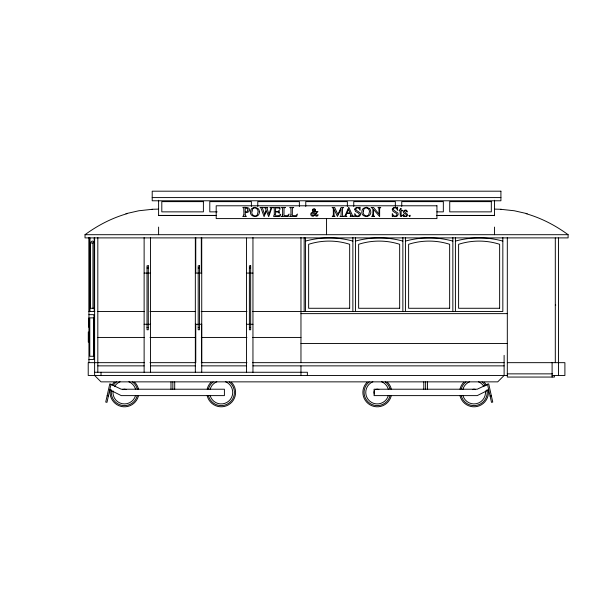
<?xml version="1.0" encoding="UTF-8"?>
<svg xmlns="http://www.w3.org/2000/svg" width="598" height="598" viewBox="0 0 598 598"><rect width="100%" height="100%" fill="white"/><g stroke="black" fill="none" stroke-linecap="round" stroke-linejoin="round"><path stroke-width="0.9" d="M138.444 395.614L138.377 396.145A14.397 14.397 0 0 1 121.11 406.416A14.397 14.397 0 0 1 110.391 389.418M207.237 389.216L207.304 388.693A14.397 14.397 0 0 1 211.034 382.234M391.242 395.614L391.174 396.145A14.397 14.397 0 0 1 370.072 404.883A14.397 14.397 0 0 1 367.09 382.234M460.034 389.216L460.101 388.693A14.397 14.397 0 0 1 463.831 382.234M111.034 384.095L106.982 402.349L105.726 402.073L109.785 383.819L121.274 389.216L224.407 389.216L224.407 395.614L121.274 395.614L109.755 389.859M487.445 384.095L491.504 402.349L492.752 402.073L488.693 383.819L477.211 389.216L374.071 389.216L374.071 395.614L477.211 395.614L488.723 389.859M125.954 213.688L138.848 210.758L152.228 209.315M490.113 396.1L491.362 395.824M151.989 209.285L158.605 209.106M88.938 314.675L93.774 314.668L93.774 315.467A2.833 0.374 -90 0 1 93.923 315.894L93.953 316.073A2.833 0.374 -90 0 1 94.088 317.874L94.088 356.266A2.826 0.374 -90 0 1 93.774 358.665L93.774 359.465L88.938 359.465M152.206 197.587L500.915 197.587M217.186 211.864L209.793 211.864L209.793 201.631L251.384 201.631L251.384 206.445M436.861 211.864L443.335 211.864L443.335 201.631L401.744 201.631L401.744 206.445M158.605 215.43L216.454 215.43L158.605 215.43L158.605 200.27M436.667 215.43L494.516 215.43L436.488 215.459M85.021 234.7L568.1 234.7L568.1 237.892L85.021 237.892L85.021 234.7A227.539 160.899 90 0 1 126.948 213.71M94.551 308.276L90.425 308.276L90.425 243.012L92.959 243.012A59.852 7.931 90 0 1 94.282 241.308M147.018 268.024L148.297 268.024M198.2 268.024L199.485 268.024M249.388 268.024L250.667 268.024M144.125 273.084L147.325 273.084M148.125 273.084L150.524 273.084M195.337 273.084L198.536 273.084M199.336 273.084L201.735 273.084M246.555 273.084L249.755 273.084M250.555 273.084L252.954 273.084M555.303 305.077L555.774 305.077M88.938 311.476L94.828 311.476M97.818 311.476L144.41 311.476M149.934 311.476L195.666 311.476M201.122 311.476L246.922 311.476M252.513 311.476L502.836 311.476L502.836 237.436M300.966 313.629L507.313 313.629M144.125 324.273L147.325 324.273M148.125 324.273L150.524 324.273M195.337 324.273L198.536 324.273M199.336 324.273L201.735 324.273M246.555 324.273L249.755 324.273M250.555 324.273L252.954 324.273M147.018 327.525L148.297 327.525M198.2 327.525L199.485 327.525M249.388 327.525L250.667 327.525M97.818 337.444L144.41 337.444M150.001 337.444L195.666 337.444M201.257 337.444L246.922 337.444M252.513 337.444L300.966 337.444M300.966 343.469L507.313 343.469M144.552 362.665L88.22 362.665L88.22 375.462L507.313 375.462M150.001 362.665L195.77 362.665L195.77 324.273M201.257 362.665L246.922 362.665M252.513 362.665L504.114 362.665M507.313 362.665L564.901 362.665L564.901 375.462L552.104 375.462M97.818 365.864L144.125 365.864M150.524 365.864L195.337 365.864M201.735 365.864L246.555 365.864M252.954 365.864L504.114 365.864M94.619 372.262L307.365 372.262L307.365 375.462M507.313 373.862L552.545 373.862M494.516 209.106L501.131 209.285M500.892 209.315L514.273 210.758L527.167 213.688M107.162 395.614L108.41 395.891M369.444 208.553L366.395 207.214L363.352 208.396A4.433 4.433 0 0 0 361.977 210.877C360.093 218.203 372.405 218.225 370.655 210.93A4.433 4.433 0 0 0 369.497 208.567M460.034 395.614L460.101 396.145A14.397 14.397 0 0 0 477.376 406.416A14.397 14.397 0 0 0 488.088 389.418M391.242 389.216L391.174 388.693A14.397 14.397 0 0 0 387.452 382.234M207.237 395.614L207.304 396.145A14.397 14.397 0 0 0 228.406 404.883A14.397 14.397 0 0 0 231.389 382.234M138.444 389.216L138.377 388.693A14.397 14.397 0 0 0 134.647 382.234M137.248 389.216L137.226 388.999A13.201 13.201 0 0 0 132.509 381.943M558.502 237.922L558.502 375.462M555.303 237.922L555.303 362.665M554.391 375.462L554.391 377.061L507.313 377.061L507.313 237.488M552.104 362.665L552.104 377.061M504.114 355.354L504.114 375.462L497.715 381.86L101.017 381.86L94.619 375.462L94.619 237.473M494.516 200.278L494.516 215.684M494.516 227.083L494.516 234.7M455.407 237.436L455.407 311.476M452.85 237.436L452.85 311.476M427.495 381.883L427.495 389.216M425.641 381.883L425.641 389.216M423.788 381.883L423.788 389.216M405.422 237.436L405.422 311.476M402.865 237.436L402.865 311.476M395.345 206.445L395.345 201.631L353.754 201.631L353.754 206.445M355.436 237.436L355.436 311.476M352.872 237.436L352.872 311.476M347.356 206.445L347.356 201.631L305.765 201.631L305.765 206.445M326.56 218.584L326.56 234.7M305.443 237.892L305.443 311.476M304.165 237.473L304.165 311.476M300.966 237.473L300.966 362.665M300.966 365.864L300.966 375.462M299.366 206.445L299.366 201.631L257.775 201.631L257.775 206.445M252.954 237.585L252.954 372.262M246.555 238.071L246.555 372.262M201.735 237.66L201.735 372.262M201.631 324.273L201.631 362.665M201.309 237.593L201.309 273.084M195.77 237.593L195.77 273.084M195.337 237.593L195.337 372.262M174.698 381.883L174.698 389.216M172.844 381.883L172.844 389.216M170.983 381.883L170.983 389.216M158.605 227.083L158.605 234.7M150.524 237.653L150.524 372.262M144.125 237.653L144.125 372.262M101.017 372.262L101.017 375.462M97.818 237.473L97.818 372.262M94.409 308.276L94.409 243.012A59.852 7.931 -90 0 0 90.425 243.012M94.2 237.892L94.2 311.476M92.959 243.012L92.959 308.276M89.999 237.892L89.999 311.476M89.364 237.892L89.364 311.476M88.938 237.473L88.938 362.665M88.878 317.949L88.878 327.323M88.295 331.95L88.295 342.191M405.422 241.091A89.491 89.491 0 0 1 452.85 241.091M355.436 241.091A89.491 89.491 0 0 1 402.865 241.091M305.443 241.091A89.491 89.491 0 0 1 352.872 241.091M455.407 241.091A89.491 89.491 0 0 1 502.836 241.091M526.173 213.71A227.539 160.899 -90 0 1 568.1 234.7M122.874 389.649A3.199 3.199 0 0 1 126.073 389.649M229.251 381.943A13.201 13.201 0 0 1 228.548 403.396A13.201 13.201 0 0 1 208.455 395.831M208.455 388.999A13.201 13.201 0 0 1 213.172 381.943M225.618 381.778A11.519 11.519 0 0 1 228.802 401.079A11.519 11.519 0 0 1 210.085 395.398M210.085 389.433A11.519 11.519 0 0 1 216.805 381.778M390.023 395.831A13.201 13.201 0 0 1 369.938 403.396A13.201 13.201 0 0 1 369.235 381.943M385.306 381.943A13.201 13.201 0 0 1 390.023 388.999M388.394 395.398A11.519 11.519 0 0 1 369.676 401.079A11.519 11.519 0 0 1 372.86 381.778M381.674 381.778A11.519 11.519 0 0 1 388.394 389.433M374.498 394.015A3.199 3.199 0 0 1 374.498 390.815M375.671 389.649A3.199 3.199 0 0 1 378.87 389.649M112.005 385.217A14.397 14.397 0 0 1 114.293 382.234M135.597 395.398A11.519 11.519 0 0 1 122.224 403.71A11.519 11.519 0 0 1 113.052 390.913M114.495 386.659A11.519 11.519 0 0 1 120.063 381.778M128.876 381.778A11.519 11.519 0 0 1 135.597 389.433M137.226 395.831A13.201 13.201 0 0 1 121.469 405.272A13.201 13.201 0 0 1 111.52 389.836M113.493 385.082A13.201 13.201 0 0 1 116.431 381.943M484.193 382.234A14.397 14.397 0 0 1 486.48 385.217M486.959 389.836A13.201 13.201 0 0 1 477.01 405.272A13.201 13.201 0 0 1 461.26 395.831M461.26 388.999A13.201 13.201 0 0 1 465.969 381.943M482.048 381.943A13.201 13.201 0 0 1 485.441 385.815M485.427 390.913A11.519 11.519 0 0 1 476.255 403.71A11.519 11.519 0 0 1 462.882 395.398M462.882 389.433A11.519 11.519 0 0 1 469.602 381.778M478.415 381.778A11.519 11.519 0 0 1 483.984 386.659M472.413 389.649A3.199 3.199 0 0 1 475.612 389.649M243.939 214.854L243.476 216.117C240.157 216.573 249.351 216.797 245.404 215.915L245.217 212.223C247.236 213.112 250.263 211.617 249.396 209.158C249.486 206.572 239.649 207.259 243.76 207.962L243.939 214.854M252.064 210.967C250.226 215.482 257.379 218.576 257.753 213.067C259.756 208.388 252.311 205.264 252.064 210.967M363.464 210.967C361.626 215.482 368.779 218.576 369.153 213.067C371.156 208.388 363.711 205.264 363.464 210.967M282.645 214.846L282.503 215.833L281.344 216.454L288.333 216.454L289.111 214.002L287.429 215.729L283.99 215.527L284.028 208.156L285.433 207.424L281.344 207.424L282.592 208.328L282.645 214.846M290.972 214.846L290.837 215.833L289.679 216.454L296.668 216.454L297.445 214.002L295.763 215.729L292.325 215.527L292.362 208.156L293.768 207.424L289.679 207.424L290.927 208.328L290.972 214.846M333.348 214.891L332.877 216.125C329.834 216.551 337.773 216.715 334.11 215.93L333.931 208.851L337.421 216.454L341.129 208.851L341.092 215.512L340.658 216.125C337.384 216.566 346.489 216.782 342.594 215.93L342.445 208.358L343.686 207.424L341.129 207.424L337.9 214.488L334.626 207.424L332.069 207.424L333.31 208.478L333.348 214.891M372.86 214.891L372.39 216.125C369.347 216.551 377.286 216.715 373.623 215.93L373.444 209.33L379.64 216.603L379.64 208.986L380.111 207.753C383.154 207.327 375.215 207.162 378.87 207.947L379.057 214.196L373.533 207.424L371.081 207.424L372.86 208.605L372.86 214.891M259.338 211.886C259.771 218.704 248.716 217.463 250.577 210.877A4.433 4.433 0 0 1 251.952 208.396L254.995 207.214L258.044 208.553A4.433 4.433 0 0 1 259.3 210.93L259.338 211.886M274.31 214.861C271.425 218.292 276.822 215.415 279.976 216.454L280.754 214.189L278.519 215.938L275.82 215.885L275.588 214.951L275.588 211.969L278.414 212.103L279.236 213.314L279.236 210.175L278.272 211.408L275.588 211.483L275.588 207.917L279.004 208.014L279.976 209.397L279.976 207.424L273.017 207.424L274.265 208.306L274.31 214.861M312.35 210.13L312.747 212.096C308.284 213.389 312.051 218.502 314.772 215.243L316.192 216.222L317.643 215.923L318.076 214.675L317.097 215.467L315.505 214.465L317.927 211.483L315.699 211.483L316.125 212.694L315.258 214.159L313.853 211.969C316.2 211.655 315.938 207.962 313.442 208.881A1.682 1.682 0 0 0 312.35 210.13M354.726 209.128L355.466 211.318L358.83 213.404L359.488 214.66L358.441 216.02L357.006 216.057L355.855 215.467L354.764 213.561L354.764 216.663L355.414 216.147L357.432 216.655L359.465 216.222L360.624 214.645L360.459 213.135L356.386 210.294L355.735 209.136L356.7 207.865L357.94 207.835L359.017 208.425L360.078 210.339L360.078 207.214L359.368 207.738L356.266 207.409L354.726 209.128M392.243 209.128L392.991 211.318L396.347 213.404L397.012 214.66L395.966 216.02L394.523 216.057L393.379 215.467L392.281 213.561L392.281 216.663L392.938 216.147L394.957 216.655L396.99 216.222L398.148 214.645L397.976 213.135L393.903 210.294L393.252 209.136L394.224 207.865L395.465 207.835L396.534 208.425L397.595 210.339L397.595 207.214L396.893 207.738L393.783 207.409L392.243 209.128M311.73 213.71L312.44 215.519L314.488 214.936L312.926 212.447L311.73 213.71M266.932 208.014L268.921 214.353L270.931 208.231L269.93 207.424L272.628 207.424L271.634 208.268L268.696 216.663L266.372 210.885L264.092 216.663L261.027 208.171L260.04 207.424L263.382 207.424L262.5 208.216L264.57 214.353L266.065 210.048L265.37 208.246A1.099 1.099 0 0 0 264.331 207.67L267.844 207.424L266.932 208.014M248.013 210.055L246.967 211.834L245.217 211.841L245.217 208.089L247.46 208.508L248.013 210.055M314.982 210.025L313.666 211.625L313.457 209.472L314.488 209.21L314.982 210.025M409.054 215.609C409.555 218.517 411.506 213.964 409.054 215.609M351.026 215.654L350.107 216.454L353.672 216.207A1.256 1.256 0 0 1 352.476 215.482L348.739 207.214L345.166 215.467L344.074 216.454L346.922 216.454L345.876 215.639L346.713 213.434L350.211 213.434L351.026 215.654M406.565 215.325C405.048 219.13 402.566 210.72 403.411 216.551C404.674 216.177 406.565 217.283 407.373 215.549A1.645 1.645 0 0 0 407.462 214.271C405.893 213.479 402.17 209.973 406.221 210.922C408.21 214.577 407.35 208.381 404.495 210.309A1.712 1.712 0 0 0 403.388 211.939C403.329 213.882 406.334 213.576 406.565 215.325M400.922 208.351L399.068 210.601L400.032 210.817L400.354 216.184A1.174 1.174 0 0 0 401.206 216.551L402.738 215.243L401.736 215.781L401.176 215.273L401.131 210.817L402.551 210.817L402.551 210.354L401.131 210.354L400.922 208.351M348.492 209.285L346.922 212.94L350.024 212.94L348.492 209.285M500.915 191.188L152.206 191.188L152.206 200.786L500.915 200.786L500.915 191.188M203.395 201.631L161.804 201.631L161.804 211.864L203.395 211.864L203.395 201.631M491.317 201.631L449.733 201.631L449.733 211.864L491.317 211.864L491.317 201.631M436.936 205.787L216.192 205.787L216.192 218.584L436.936 218.584L436.936 205.787M148.297 265.781L147.018 265.781L147.018 329.767L148.297 329.767L148.297 265.781M199.485 265.781L198.2 265.781L198.2 329.767L199.485 329.767L199.485 265.781M250.667 265.781L249.388 265.781L249.388 329.767L250.667 329.767L250.667 265.781M349.673 308.276L308.643 308.276L308.643 244.29A67.372 67.372 0 0 1 349.673 244.29L349.673 308.276M399.666 308.276L358.636 308.276L358.636 244.29A67.372 67.372 0 0 1 399.666 244.29L399.666 308.276M449.651 308.276L408.621 308.276L408.621 244.29A67.372 67.372 0 0 1 449.651 244.29L449.651 308.276M499.636 308.276L458.606 308.276L458.606 244.29A67.372 67.372 0 0 1 499.636 244.29L499.636 308.276M93.774 317.874L89.782 317.874L89.782 356.266L93.774 356.266L93.774 317.874"/></g></svg>
